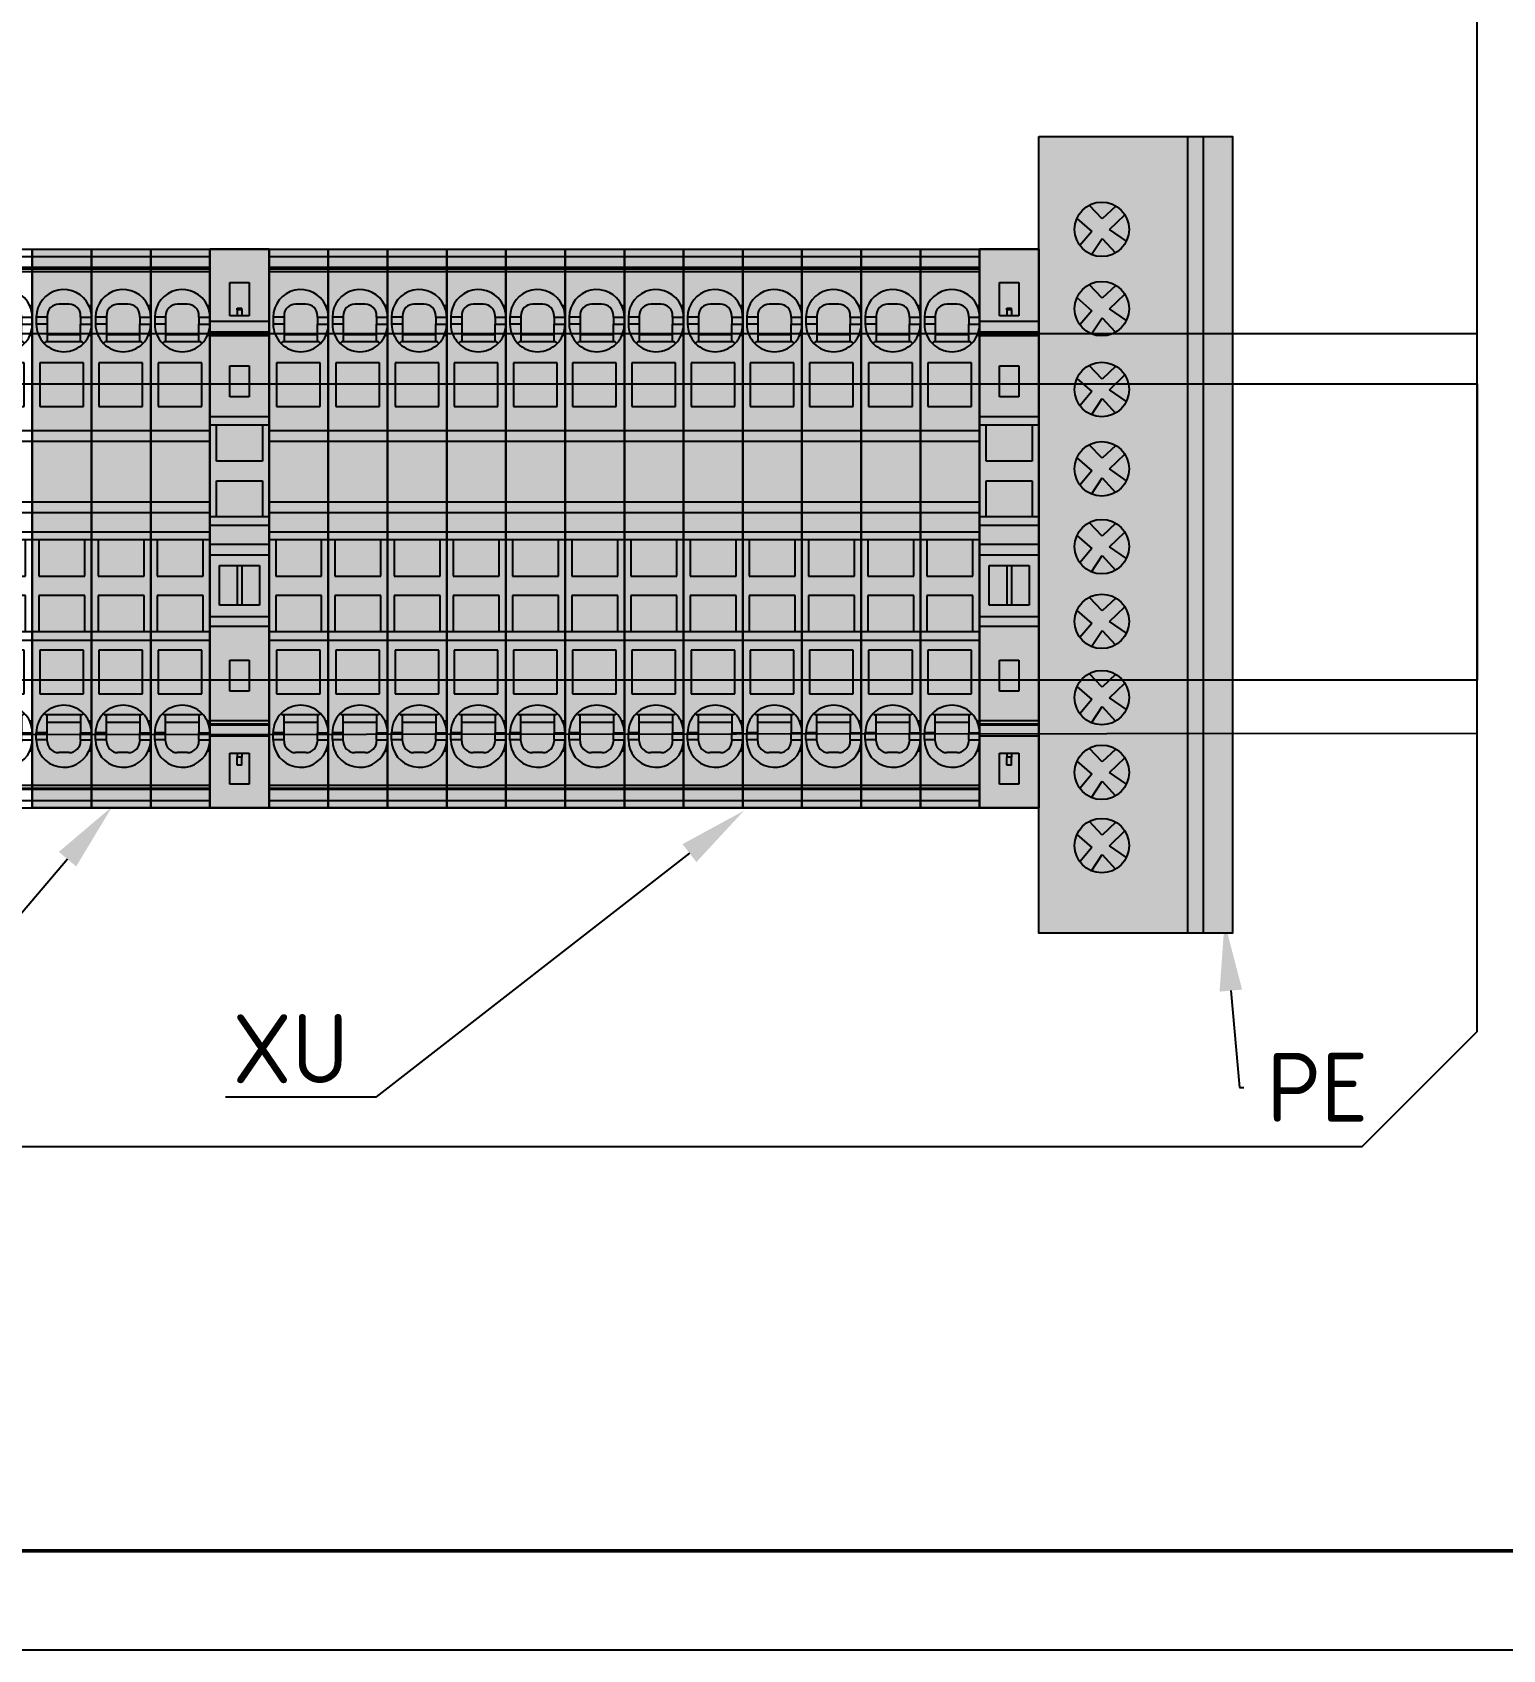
# Model space of a CAD drawing. Extents: x 20 to 1829, y -86 to 701.
# Drawn here: x 1350.6 to 1478.4, y -86.5 to 54.2 of the extents above; entities that cross this region are included whole.
import ezdxf
from ezdxf import colors
from ezdxf.entities.mleader import LeaderData, LeaderLine
from ezdxf.math import Vec2, Vec3

# ---------------------------------------------------------------- set-up
doc = ezdxf.new("R2010")
doc.units = 0
doc.linetypes.add('Caddy_Solid', pattern=[0])
doc.layers.add('100', color=7, linetype='Continuous')
doc.layers.add('SYMS', color=7, linetype='Continuous')
doc.styles.get("Standard").update_dxf_attribs({"font": 'GOST Common.ttf'})

# ---------------------------------------------------------------- blocks, each defined once
blk = doc.blocks.new('ST_2_5-select__2', base_point=(-161.48, 74.58))
at = {"color": 7, "linetype": 'Continuous'}
for p, q in [((-161.48, 79.73), (-161.48, 74.58)), ((-160.84, 79.73), (-161.48, 79.73)), ((-160.84, 79.73), (-160.84, 74.58)), ((-159.88, 79.73), (-160.84, 79.73)), ((-159.88, 74.58), (-159.88, 79.73)), ((-159.78, 79.73), (-159.88, 79.73)), ((-159.78, 79.73), (-159.78, 74.58)), ((-159.52, 79.73), (-159.78, 79.73)), ((-159.52, 79.73), (-159.52, 74.58)), ((-146.9, 79.73), (-159.52, 79.73)), ((-155.56, 79.38), (-154.96, 79.38)), ((-151.58, 79.08), (-151.58, 75.28)), ((-147.78, 79.08), (-151.58, 79.08)), ((-147.78, 75.28), (-147.78, 79.08)), ((-146.9, 79.73), (-146.9, 74.58)), ((-146.18, 79.73), (-146.9, 79.73)), ((-138.18, 79.73), (-146.18, 79.73)), ((-146.18, 79.16), (-146.18, 79.73)), ((-146.18, 75.16), (-146.18, 79.16)), ((-143.03, 79.16), (-146.18, 79.16)), ((-143.03, 75.16), (-143.03, 79.16)), ((-141.33, 79.16), (-141.33, 75.16)), ((-138.18, 79.16), (-141.33, 79.16)), ((-137.47, 79.73), (-138.18, 79.73)), ((-138.18, 79.16), (-138.18, 79.73)), ((-138.18, 75.16), (-138.18, 79.16)), ((-137.47, 79.73), (-137.47, 74.58)), ((-135.79, 79.73), (-137.47, 79.73)), ((-135.79, 79.73), (-135.79, 74.58)), ((-134.87, 79.73), (-135.79, 79.73)), ((-134.87, 79.73), (-134.87, 74.58)), ((-129.6, 79.73), (-134.87, 79.73)), ((-129.6, 79.73), (-129.6, 74.58)), ((-128.67, 79.73), (-129.6, 79.73)), ((-128.67, 79.73), (-128.67, 74.58)), ((-114.84, 79.73), (-128.67, 79.73)), ((-122.78, 79.08), (-126.58, 79.08)), ((-126.58, 79.08), (-126.58, 75.28)), ((-122.78, 75.28), (-122.78, 79.08)), ((-118.81, 79.38), (-119.41, 79.38)), ((-114.84, 79.73), (-114.84, 74.58)), ((-114.59, 79.73), (-114.84, 79.73)), ((-114.59, 79.73), (-114.59, 74.58)), ((-114.49, 79.73), (-114.59, 79.73)), ((-114.49, 74.58), (-114.49, 79.73)), ((-113.52, 79.73), (-114.49, 79.73)), ((-113.52, 79.73), (-113.52, 74.58)), ((-112.88, 79.73), (-113.52, 79.73)), ((-112.88, 79.73), (-112.88, 74.58)), ((-156.68, 76.53), (-156.68, 77.43)), ((-155.68, 78.43), (-155.56, 78.43)), ((-155.56, 78.43), (-154.96, 78.43)), ((-154.96, 78.43), (-154.03, 78.43)), ((-154.03, 78.43), (-154.03, 75.53)), ((-154.03, 78.43), (-153.41, 78.43)), ((-153.41, 78.43), (-153.41, 78.58)), ((-153.41, 75.53), (-153.41, 78.43)), ((-120.96, 78.43), (-120.96, 78.58)), ((-120.96, 75.53), (-120.96, 78.43)), ((-120.33, 78.43), (-120.96, 78.43)), ((-120.33, 78.43), (-120.33, 75.53)), ((-119.41, 78.43), (-120.33, 78.43)), ((-118.81, 78.43), (-119.41, 78.43)), ((-118.68, 78.43), (-118.81, 78.43)), ((-117.68, 76.53), (-117.68, 77.43)), ((-160.84, 74.58), (-161.48, 74.58)), ((-159.88, 74.58), (-160.84, 74.58)), ((-159.88, 74.58), (-159.78, 74.58)), ((-159.78, 74.58), (-159.52, 74.58)), ((-156.56, 74.58), (-159.52, 74.58)), ((-156.56, 74.58), (-156.56, 74.8)), ((-156.56, 74.58), (-155.56, 74.58)), ((-155.56, 75.53), (-155.68, 75.53)), ((-155.56, 75.53), (-154.96, 75.53)), ((-154.96, 74.58), (-155.56, 74.58)), ((-154.03, 75.53), (-154.96, 75.53)), ((-154.96, 74.58), (-153.96, 74.58)), ((-153.41, 75.53), (-154.03, 75.53)), ((-153.96, 74.58), (-153.96, 74.8)), ((-146.9, 74.58), (-153.96, 74.58)), ((-153.41, 75.38), (-153.41, 75.53)), ((-151.58, 75.28), (-147.78, 75.28)), ((-146.18, 74.58), (-146.9, 74.58)), ((-146.18, 74.58), (-146.18, 75.16)), ((-146.18, 75.16), (-143.03, 75.16)), ((-138.18, 74.58), (-146.18, 74.58)), ((-141.33, 75.16), (-138.18, 75.16)), ((-138.18, 74.58), (-138.18, 75.16)), ((-137.47, 74.58), (-138.18, 74.58)), ((-135.79, 74.58), (-137.47, 74.58)), ((-135.79, 74.58), (-134.87, 74.58)), ((-129.6, 74.58), (-134.87, 74.58)), ((-129.6, 74.58), (-128.67, 74.58)), ((-128.67, 74.58), (-120.41, 74.58)), ((-126.58, 75.28), (-122.78, 75.28)), ((-120.96, 75.38), (-120.96, 75.53)), ((-120.96, 75.53), (-120.33, 75.53)), ((-120.41, 74.58), (-120.41, 74.8)), ((-120.41, 74.58), (-119.41, 74.58)), ((-120.33, 75.53), (-119.41, 75.53)), ((-118.81, 75.53), (-119.41, 75.53)), ((-119.41, 74.58), (-118.81, 74.58)), ((-118.81, 75.53), (-118.68, 75.53)), ((-117.81, 74.58), (-118.81, 74.58)), ((-117.81, 74.58), (-117.81, 74.8)), ((-117.81, 74.58), (-114.84, 74.58)), ((-114.59, 74.58), (-114.84, 74.58)), ((-114.49, 74.58), (-114.59, 74.58)), ((-113.52, 74.58), (-114.49, 74.58)), ((-113.52, 74.58), (-112.88, 74.58))]:
    blk.add_line(p, q, dxfattribs=at)
at = {"color": 2, "linetype": 'Continuous'}
for p, q in [((-155.56, 78.43), (-155.56, 79.38)), ((-154.96, 78.43), (-154.96, 79.38)), ((-119.41, 78.43), (-119.41, 79.38)), ((-118.81, 78.43), (-118.81, 79.38)), ((-155.56, 75.53), (-155.56, 74.58)), ((-154.96, 75.53), (-154.96, 74.58)), ((-119.41, 75.53), (-119.41, 74.58)), ((-118.81, 75.53), (-118.81, 74.58))]:
    blk.add_line(p, q, dxfattribs=at)
at = {"color": 7, "linetype": 'Continuous'}
for centre, radius, start, end in [((-155.56, 76.98), 2.4, 90, 245.3757), ((-154.96, 76.98), 2.4, 45.3088, 90), ((-119.41, 76.98), 2.4, 90, 134.6912), ((-118.81, 76.98), 2.4, 294.6243, 90), ((-155.68, 77.43), 1, 90, 180), ((-154.96, 76.98), 2.4, 314.6912, 45.3088), ((-119.41, 76.98), 2.4, 134.6912, 225.3088), ((-118.68, 77.43), 1, 360, 90), ((-155.68, 76.53), 1, 180, 270), ((-118.68, 76.53), 1, 270, 360), ((-155.56, 76.98), 2.4, 245.3757, 270), ((-154.96, 76.98), 2.4, 270, 294.6243), ((-154.96, 76.98), 2.4, 294.6243, 314.6912), ((-119.41, 76.98), 2.4, 225.3088, 245.3757), ((-119.41, 76.98), 2.4, 245.3757, 270), ((-118.81, 76.98), 2.4, 270, 294.6243)]:
    blk.add_arc(centre, radius, start, end, dxfattribs=at)
for points in [[(-153.27, 78.69), (-153.31, 78.66), (-153.34, 78.63), (-153.37, 78.61), (-153.41, 78.58)], [(-121.1, 78.69), (-121.06, 78.66), (-121.03, 78.63), (-120.99, 78.61), (-120.96, 78.58)], [(-153.27, 75.27), (-153.31, 75.3), (-153.34, 75.33), (-153.37, 75.35), (-153.41, 75.38)], [(-121.1, 75.27), (-121.06, 75.3), (-121.03, 75.33), (-120.99, 75.35), (-120.96, 75.38)]]:
    blk.add_spline(points, degree=3, dxfattribs=at)
blk = doc.blocks.new('clipfix_35_5-select__2', base_point=(-147.55, 71.31))
at = {"color": 7, "linetype": 'Continuous'}
for p, q in [((-147.55, 76.46), (-147.55, 71.31)), ((-141.28, 76.46), (-147.55, 76.46)), ((-141.28, 71.31), (-141.28, 76.46)), ((-140.34, 76.46), (-141.28, 76.46)), ((-140.34, 71.31), (-140.34, 76.46)), ((-140.24, 76.46), (-140.34, 76.46)), ((-140.24, 76.46), (-140.24, 71.31)), ((-139.99, 76.46), (-140.24, 76.46)), ((-139.99, 76.46), (-139.99, 71.31)), ((-132.97, 76.46), (-139.99, 76.46)), ((-132.97, 76.46), (-132.25, 76.46)), ((-132.97, 71.31), (-132.97, 76.46)), ((-132.25, 75.88), (-132.25, 76.46)), ((-132.25, 76.46), (-124.25, 76.46)), ((-124.25, 76.46), (-124.25, 75.88)), ((-124.25, 76.46), (-123.53, 76.46)), ((-123.53, 76.46), (-121.86, 76.46)), ((-123.53, 71.31), (-123.53, 76.46)), ((-120.93, 76.46), (-121.86, 76.46)), ((-121.86, 76.46), (-121.86, 71.31)), ((-115.56, 76.46), (-120.93, 76.46)), ((-120.93, 76.46), (-120.93, 71.31)), ((-115.56, 76.46), (-115.56, 71.31)), ((-114.74, 76.46), (-115.56, 76.46)), ((-114.74, 71.31), (-114.74, 76.46)), ((-114.74, 76.46), (-106.51, 76.46)), ((-106.51, 76.46), (-106.51, 71.31)), ((-106.51, 76.46), (-106.25, 76.46)), ((-106.25, 71.31), (-106.25, 76.46)), ((-106.25, 76.46), (-106.15, 76.46)), ((-105.21, 76.46), (-106.15, 76.46)), ((-106.15, 71.31), (-106.15, 76.46)), ((-105.21, 76.46), (-98.95, 76.46)), ((-105.21, 71.31), (-105.21, 76.46)), ((-98.95, 71.31), (-98.95, 76.46)), ((-144.65, 73.03), (-144.65, 74.73)), ((-144.65, 74.73), (-141.75, 74.73)), ((-141.75, 74.73), (-141.75, 74.08)), ((-137.4, 74.73), (-134.7, 74.73)), ((-137.4, 73.03), (-137.4, 74.73)), ((-134.7, 74.73), (-134.7, 73.03)), ((-132.25, 71.88), (-132.25, 75.88)), ((-132.25, 75.88), (-129.1, 75.88)), ((-129.1, 75.88), (-129.1, 71.88)), ((-127.4, 75.88), (-124.25, 75.88)), ((-127.4, 71.88), (-127.4, 75.88)), ((-124.25, 75.88), (-124.25, 71.88)), ((-120.02, 75.63), (-116.57, 75.63)), ((-120.02, 74.08), (-120.02, 75.63)), ((-116.57, 75.63), (-116.57, 74.08)), ((-111.8, 74.73), (-109.1, 74.73)), ((-111.8, 73.03), (-111.8, 74.73)), ((-109.1, 74.73), (-109.1, 73.03)), ((-103.7, 74.08), (-103.7, 74.73)), ((-103.7, 74.73), (-101, 74.73)), ((-101, 74.73), (-101, 73.03)), ((-142.26, 74.08), (-142.39, 74.08)), ((-142.39, 73.68), (-142.39, 74.08)), ((-142.26, 73.68), (-142.39, 73.68)), ((-142.26, 74.08), (-142.26, 73.68)), ((-142.26, 74.08), (-141.75, 74.08)), ((-142.26, 73.68), (-141.75, 73.68)), ((-141.75, 74.08), (-141.75, 73.68)), ((-141.75, 73.68), (-141.75, 73.03)), ((-120.02, 74.08), (-116.57, 74.08)), ((-120.02, 73.68), (-120.02, 74.08)), ((-120.02, 73.68), (-116.57, 73.68)), ((-120.02, 72.13), (-120.02, 73.68)), ((-116.57, 74.08), (-116.57, 73.68)), ((-116.57, 73.68), (-116.57, 72.13)), ((-103.7, 73.68), (-103.7, 74.08)), ((-103.7, 74.08), (-103.36, 74.08)), ((-103.7, 73.68), (-103.36, 73.68)), ((-103.7, 73.03), (-103.7, 73.68)), ((-103.36, 74.08), (-103.36, 73.68)), ((-102.66, 74.08), (-103.36, 74.08)), ((-102.66, 73.68), (-103.36, 73.68)), ((-102.66, 74.08), (-102.66, 73.68)), ((-141.75, 73.03), (-144.65, 73.03)), ((-134.7, 73.03), (-137.4, 73.03)), ((-129.1, 71.88), (-132.25, 71.88)), ((-132.25, 71.31), (-132.25, 71.88)), ((-124.25, 71.88), (-127.4, 71.88)), ((-124.25, 71.88), (-124.25, 71.31)), ((-116.57, 72.13), (-120.02, 72.13)), ((-109.1, 73.03), (-111.8, 73.03)), ((-101, 73.03), (-103.7, 73.03)), ((-141.28, 71.31), (-147.55, 71.31)), ((-140.34, 71.31), (-141.28, 71.31)), ((-140.24, 71.31), (-140.34, 71.31)), ((-139.99, 71.31), (-140.24, 71.31)), ((-132.97, 71.31), (-139.99, 71.31)), ((-132.97, 71.31), (-132.25, 71.31)), ((-132.25, 71.31), (-124.25, 71.31)), ((-124.25, 71.31), (-123.53, 71.31)), ((-123.53, 71.31), (-121.86, 71.31)), ((-121.86, 71.31), (-120.93, 71.31)), ((-120.93, 71.31), (-115.56, 71.31)), ((-115.56, 71.31), (-114.74, 71.31)), ((-114.74, 71.31), (-106.51, 71.31)), ((-106.51, 71.31), (-106.25, 71.31)), ((-106.25, 71.31), (-106.15, 71.31)), ((-105.21, 71.31), (-106.15, 71.31)), ((-105.21, 71.31), (-98.95, 71.31))]:
    blk.add_line(p, q, dxfattribs=at)

msp = doc.modelspace()

# ---------------------------------------------------------------- hatches: boundary and pattern name
at = {"layer": 'SYMS', "true_color": 0x8fbdb9}
h = msp.add_hatch(color=253, dxfattribs=at)
h.dxf.hatch_style = 1
h.paths.add_polyline_path([(1454.94, 45.15), (1438.1, 45.15), (1438.1, -24.17), (1454.94, -24.17)])
h = msp.add_hatch(color=253, dxfattribs=at)
h.dxf.hatch_style = 1
h.paths.add_polyline_path([(1350.55, -13.25), (1355.7, -13.25), (1355.7, 35.35), (1350.55, 35.35)])
h = msp.add_hatch(color=253, dxfattribs=at)
h.dxf.hatch_style = 1
h.paths.add_polyline_path([(1355.7, -13.25), (1360.85, -13.25), (1360.85, 35.35), (1355.7, 35.35)])
h = msp.add_hatch(color=253, dxfattribs=at)
h.dxf.hatch_style = 1
h.paths.add_polyline_path([(1360.85, -13.25), (1366, -13.25), (1366, 35.35), (1360.85, 35.35)])
h = msp.add_hatch(color=253, dxfattribs=at)
h.dxf.hatch_style = 1
h.paths.add_polyline_path([(1371.15, 35.35), (1366, 35.35), (1366, -13.25), (1371.15, -13.25)])
h = msp.add_hatch(color=253, dxfattribs=at)
h.dxf.hatch_style = 1
h.paths.add_polyline_path([(1371.15, -13.25), (1376.3, -13.25), (1376.3, 35.35), (1371.15, 35.35)])
h = msp.add_hatch(color=253, dxfattribs=at)
h.dxf.hatch_style = 1
h.paths.add_polyline_path([(1376.3, -13.25), (1381.45, -13.25), (1381.45, 35.35), (1376.3, 35.35)])
h = msp.add_hatch(color=253, dxfattribs=at)
h.dxf.hatch_style = 1
h.paths.add_polyline_path([(1381.45, -13.25), (1386.6, -13.25), (1386.6, 35.35), (1381.45, 35.35)])
h = msp.add_hatch(color=253, dxfattribs=at)
h.dxf.hatch_style = 1
h.paths.add_polyline_path([(1386.6, -13.25), (1391.75, -13.25), (1391.75, 35.35), (1386.6, 35.35)])
h = msp.add_hatch(color=253, dxfattribs=at)
h.dxf.hatch_style = 1
h.paths.add_polyline_path([(1391.75, -13.25), (1396.9, -13.25), (1396.9, 35.35), (1391.75, 35.35)])
h = msp.add_hatch(color=253, dxfattribs=at)
h.dxf.hatch_style = 1
h.paths.add_polyline_path([(1396.9, -13.25), (1402.05, -13.25), (1402.05, 35.35), (1396.9, 35.35)])
h = msp.add_hatch(color=253, dxfattribs=at)
h.dxf.hatch_style = 1
h.paths.add_polyline_path([(1402.05, -13.25), (1407.2, -13.25), (1407.2, 35.35), (1402.05, 35.35)])
h = msp.add_hatch(color=253, dxfattribs=at)
h.dxf.hatch_style = 1
h.paths.add_polyline_path([(1407.2, -13.25), (1412.35, -13.25), (1412.35, 35.35), (1407.2, 35.35)])
h = msp.add_hatch(color=253, dxfattribs=at)
h.dxf.hatch_style = 1
h.paths.add_polyline_path([(1412.35, -13.25), (1417.5, -13.25), (1417.5, 35.35), (1412.35, 35.35)])
h = msp.add_hatch(color=253, dxfattribs=at)
h.dxf.hatch_style = 1
h.paths.add_polyline_path([(1417.5, -13.25), (1422.65, -13.25), (1422.65, 35.35), (1417.5, 35.35)])
h = msp.add_hatch(color=253, dxfattribs=at)
h.dxf.hatch_style = 1
h.paths.add_polyline_path([(1422.65, -13.25), (1427.8, -13.25), (1427.8, 35.35), (1422.65, 35.35)])
h = msp.add_hatch(color=253, dxfattribs=at)
h.dxf.hatch_style = 1
h.paths.add_polyline_path([(1427.8, -13.25), (1432.95, -13.25), (1432.95, 35.35), (1427.8, 35.35)])
h = msp.add_hatch(color=253, dxfattribs=at)
h.dxf.hatch_style = 1
h.paths.add_polyline_path([(1438.1, 35.35), (1432.95, 35.35), (1432.95, -13.25), (1438.1, -13.25)])

# ---------------------------------------------------------------- linework, layer by layer
at = {"layer": '100', "linetype": 'Caddy_Solid', "lineweight": 50}
msp.add_line((1820.66, -77.87), (1120, -77.87), dxfattribs=at)
at = {"layer": 'SYMS'}
for p, q in [((1451.06, -24.17), (1451.06, 45.15)), ((1452.39, 45.15), (1452.39, -24.17)), ((1441.41, 38.01), (1442.7, 36.88)), ((1443.6, 37.97), (1442.48, 39.16)), ((1444.81, 39.09), (1443.6, 37.97)), ((1444.24, 37.04), (1445.58, 38.33)), ((1442.7, 36.88), (1441.67, 35.65)), ((1445.72, 36.02), (1444.24, 37.04)), ((1442.67, 34.86), (1443.6, 36.27)), ((1443.6, 36.27), (1444.78, 35.01)), ((1441.41, 31.12), (1442.7, 29.98)), ((1443.6, 31.08), (1442.48, 32.26)), ((1444.81, 32.19), (1443.6, 31.08)), ((1444.24, 30.14), (1445.58, 31.43)), ((1442.7, 29.98), (1441.67, 28.75)), ((1445.72, 29.12), (1444.24, 30.14)), ((1442.67, 27.96), (1443.6, 29.37)), ((1443.6, 29.37), (1444.78, 28.11)), ((1476.24, -6.77), (1476.24, 28.23)), ((1181.35, 27.99), (1476.24, 27.99)), ((1441.41, 24.08), (1442.7, 22.95)), ((1443.6, 24.04), (1442.48, 25.23)), ((1444.81, 25.16), (1443.6, 24.04)), ((1444.24, 23.11), (1445.58, 24.4)), ((1442.7, 22.95), (1441.67, 21.72)), ((1445.72, 22.09), (1444.24, 23.11)), ((1442.67, 20.93), (1443.6, 22.34)), ((1443.6, 22.34), (1444.78, 21.08)), ((1443.6, 17.15), (1442.48, 18.33)), ((1441.41, 17.19), (1442.7, 16.05)), ((1444.81, 18.26), (1443.6, 17.15)), ((1444.24, 16.22), (1445.58, 17.5)), ((1442.7, 16.05), (1441.67, 14.82)), ((1445.72, 15.2), (1444.24, 16.22)), ((1442.67, 14.03), (1443.6, 15.45)), ((1443.6, 15.45), (1444.78, 14.18)), ((1443.6, 10.38), (1442.48, 11.57)), ((1444.81, 11.49), (1443.6, 10.38)), ((1441.41, 10.42), (1442.7, 9.29)), ((1444.24, 9.45), (1445.58, 10.73)), ((1442.7, 9.29), (1441.67, 8.06)), ((1442.67, 7.27), (1443.6, 8.68)), ((1443.6, 8.68), (1444.78, 7.42)), ((1445.72, 8.43), (1444.24, 9.45)), ((1443.6, 3.88), (1442.48, 5.07)), ((1444.81, 4.99), (1443.6, 3.88)), ((1444.24, 2.95), (1445.58, 4.23)), ((1441.41, 3.92), (1442.7, 2.79)), ((1445.72, 1.93), (1444.24, 2.95)), ((1442.7, 2.79), (1441.67, 1.56)), ((1442.67, 0.77), (1443.6, 2.18)), ((1443.6, 2.18), (1444.78, 0.92)), ((1441.41, -2.71), (1442.7, -3.84)), ((1443.6, -2.75), (1442.48, -1.56)), ((1444.81, -1.64), (1443.6, -2.75)), ((1444.24, -3.68), (1445.58, -2.4)), ((1442.7, -3.84), (1441.67, -5.08)), ((1445.72, -4.7), (1444.24, -3.68)), ((1442.67, -5.86), (1443.6, -4.45)), ((1443.6, -4.45), (1444.78, -5.72)), ((1181.35, -7.01), (1476.24, -6.77)), ((1443.6, -9.25), (1442.48, -8.06)), ((1444.81, -8.14), (1443.6, -9.25)), ((1441.41, -9.21), (1442.7, -10.34)), ((1444.24, -10.18), (1445.58, -8.9)), ((1442.7, -10.34), (1441.67, -11.58)), ((1442.67, -12.36), (1443.6, -10.95)), ((1443.6, -10.95), (1444.78, -12.22)), ((1445.72, -11.2), (1444.24, -10.18)), ((1443.6, -15.62), (1442.48, -14.43)), ((1444.81, -14.51), (1443.6, -15.62)), ((1444.24, -16.55), (1445.58, -15.27)), ((1441.41, -15.58), (1442.7, -16.71)), ((1442.7, -16.71), (1441.67, -17.94)), ((1445.72, -17.57), (1444.24, -16.55)), ((1442.67, -18.73), (1443.6, -17.32)), ((1443.6, -17.32), (1444.78, -18.58)), ((1452.39, -24.17), (1451.06, -24.17))]:
    msp.add_line(p, q, dxfattribs=at)
for points in [[(1106.23, -86.48), (1829.26, -86.48), (1829.26, 424.81), (1106.23, 424.81)], [(1191.35, -42.71), (1466.24, -42.71), (1476.24, -32.71), (1476.24, 374.09), (1466.24, 384.09), (1191.35, 384.09), (1181.35, 374.09), (1181.35, -32.71)], [(1438.1, 45.15), (1454.94, 45.15), (1454.94, -24.17), (1438.1, -24.17)], [(1438.1, 45.15), (1454.94, 45.15), (1454.94, -24.17), (1438.1, -24.17)], [(1350.55, 35.35), (1355.7, 35.35), (1355.7, -13.25), (1350.55, -13.25)], [(1355.7, 35.35), (1360.85, 35.35), (1360.85, -13.25), (1355.7, -13.25)], [(1360.85, 35.35), (1366, 35.35), (1366, -13.25), (1360.85, -13.25)], [(1366, 35.35), (1371.15, 35.35), (1371.15, -13.25), (1366, -13.25)], [(1371.15, 35.35), (1376.3, 35.35), (1376.3, -13.25), (1371.15, -13.25)], [(1376.3, 35.35), (1381.45, 35.35), (1381.45, -13.25), (1376.3, -13.25)], [(1381.45, 35.35), (1386.6, 35.35), (1386.6, -13.25), (1381.45, -13.25)], [(1386.6, 35.35), (1391.75, 35.35), (1391.75, -13.25), (1386.6, -13.25)], [(1391.75, 35.35), (1396.9, 35.35), (1396.9, -13.25), (1391.75, -13.25)], [(1396.9, 35.35), (1402.05, 35.35), (1402.05, -13.25), (1396.9, -13.25)], [(1402.05, 35.35), (1407.2, 35.35), (1407.2, -13.25), (1402.05, -13.25)], [(1407.2, 35.35), (1412.35, 35.35), (1412.35, -13.25), (1407.2, -13.25)], [(1412.35, 35.35), (1417.5, 35.35), (1417.5, -13.25), (1412.35, -13.25)], [(1417.5, 35.35), (1422.65, 35.35), (1422.65, -13.25), (1417.5, -13.25)], [(1422.65, 35.35), (1427.8, 35.35), (1427.8, -13.25), (1422.65, -13.25)], [(1427.8, 35.35), (1432.95, 35.35), (1432.95, -13.25), (1427.8, -13.25)], [(1432.95, 35.35), (1438.1, 35.35), (1438.1, -13.25), (1432.95, -13.25)], [(1181.35, 23.61), (1476.24, 23.61), (1476.24, -2.16), (1181.35, -2.16)]]:
    msp.add_lwpolyline(points, close=True, dxfattribs=at)
for centre in [(1443.58, 37.06), (1443.58, 30.16), (1443.58, 23.13), (1443.58, 16.23), (1443.58, 9.46), (1443.58, 2.96), (1443.58, -3.67), (1443.58, -10.17), (1443.58, -16.54)]:
    msp.add_circle(centre, 2.37, dxfattribs=at)

# ---------------------------------------------------------------- block references
for name, p, rotation in [('ST_2_5-select__2', (1350.55, -13.25), 90), ('ST_2_5-select__2', (1355.7, -13.25), 90), ('ST_2_5-select__2', (1360.85, -13.25), 90), ('ST_2_5-select__2', (1366, -13.25), 90), ('clipfix_35_5-select__2', (1366, 35.35), 270), ('ST_2_5-select__2', (1376.3, -13.25), 90), ('ST_2_5-select__2', (1381.45, -13.25), 90), ('ST_2_5-select__2', (1386.6, -13.25), 90), ('ST_2_5-select__2', (1391.75, -13.25), 90), ('ST_2_5-select__2', (1396.9, -13.25), 90), ('ST_2_5-select__2', (1402.05, -13.25), 90), ('ST_2_5-select__2', (1407.2, -13.25), 90), ('ST_2_5-select__2', (1412.35, -13.25), 90), ('ST_2_5-select__2', (1417.5, -13.25), 90), ('ST_2_5-select__2', (1422.65, -13.25), 90), ('ST_2_5-select__2', (1427.8, -13.25), 90), ('ST_2_5-select__2', (1432.95, -13.25), 90), ('clipfix_35_5-select__2', (1432.95, 35.35), 270)]:
    msp.add_blockref(name, p, dxfattribs=dict(rotation=rotation))

# ---------------------------------------------------------------- leaders
ml = msp.add_multileader_mtext('Standard', dxfattribs=at)
ml.set_content('XT3', color=256)
ml.set_leader_properties()
ml.build(insert=Vec2(0, 0))
ml.multileader.update_dxf_attribs({"text_right_attachment_type": 6, "dogleg_length": 0.36, "arrow_head_size": 6})
ctx = ml.context
ctx.base_point, ctx.char_height, ctx.arrow_head_size, ctx.plane_origin = Vec3(1318.65, -33.99), 6, 6, Vec3(1426.33, -98.61)
ctx.right_attachment, ctx.text_align_type = 6, 2
notes = []
notes.append((ctx, [(0, (1, 1, 0), (1336.21, -38.19), (-1, 0), 0.36, [(0, [(1357.5, -13.15)], 0, [])])]))
ctx.mtext.insert, ctx.mtext.alignment, ctx.mtext.flow_direction = Vec3(1333.85, -30.99), 3, 5
ml = msp.add_multileader_mtext('Standard', dxfattribs=at)
ml.set_content('XU', color=256)
ml.set_leader_properties()
ml.build(insert=Vec2(0, 0))
ml.multileader.update_dxf_attribs({"text_right_attachment_type": 6, "dogleg_length": 0.36, "arrow_head_size": 6})
ctx = ml.context
ctx.base_point, ctx.char_height, ctx.arrow_head_size, ctx.plane_origin = Vec3(1367.06, -34.21), 6, 6, Vec3(1481.29, -98.96)
ctx.right_attachment, ctx.text_align_type = 6, 2
notes.append((ctx, [(0, (1, 1, 0), (1380.42, -38.41), (-1, 0), 0.36, [(0, [(1412.45, -13.51)], 0, [])])]))
ctx.mtext.insert, ctx.mtext.alignment, ctx.mtext.flow_direction = Vec3(1378.06, -31.21), 3, 5
ml = msp.add_multileader_mtext('Standard', dxfattribs=at)
ml.set_content('PE', color=256)
ml.set_leader_properties()
ml.build(insert=Vec2(0, 0))
ml.multileader.update_dxf_attribs({"text_right_attachment_type": 6, "dogleg_length": 0.36, "arrow_head_size": 6})
ctx = ml.context
ctx.base_point, ctx.char_height, ctx.arrow_head_size, ctx.plane_origin = Vec3(1455.93, -37.57), 6, 6, Vec3(1566.76, -79.11)
ctx.right_attachment = 6
notes.append((ctx, [(1, (1, 1, 0), (1455.57, -37.57), (1, 0), 0.36, [(0, [(1454.26, -23.18)], 0, [])])]))
ctx.mtext.insert, ctx.mtext.flow_direction = Vec3(1457.93, -34.57), 5
for ctx, leaders in notes:
    for number, flags, end, landing, length, lines in leaders:
        leader = LeaderData()
        leader.index, (leader.has_last_leader_line, leader.has_dogleg_vector, leader.attachment_direction) = number, flags
        leader.last_leader_point, leader.dogleg_vector, leader.dogleg_length = Vec3(end), Vec3(landing), length
        for number, points, colour, breaks in lines:
            line = LeaderLine()
            line.index, line.vertices, line.color, line.breaks = number, Vec3.list(points), colors.encode_raw_color(colour), breaks
            leader.lines.append(line)
        ctx.leaders.append(leader)

doc.saveas('drawing.dxf')
